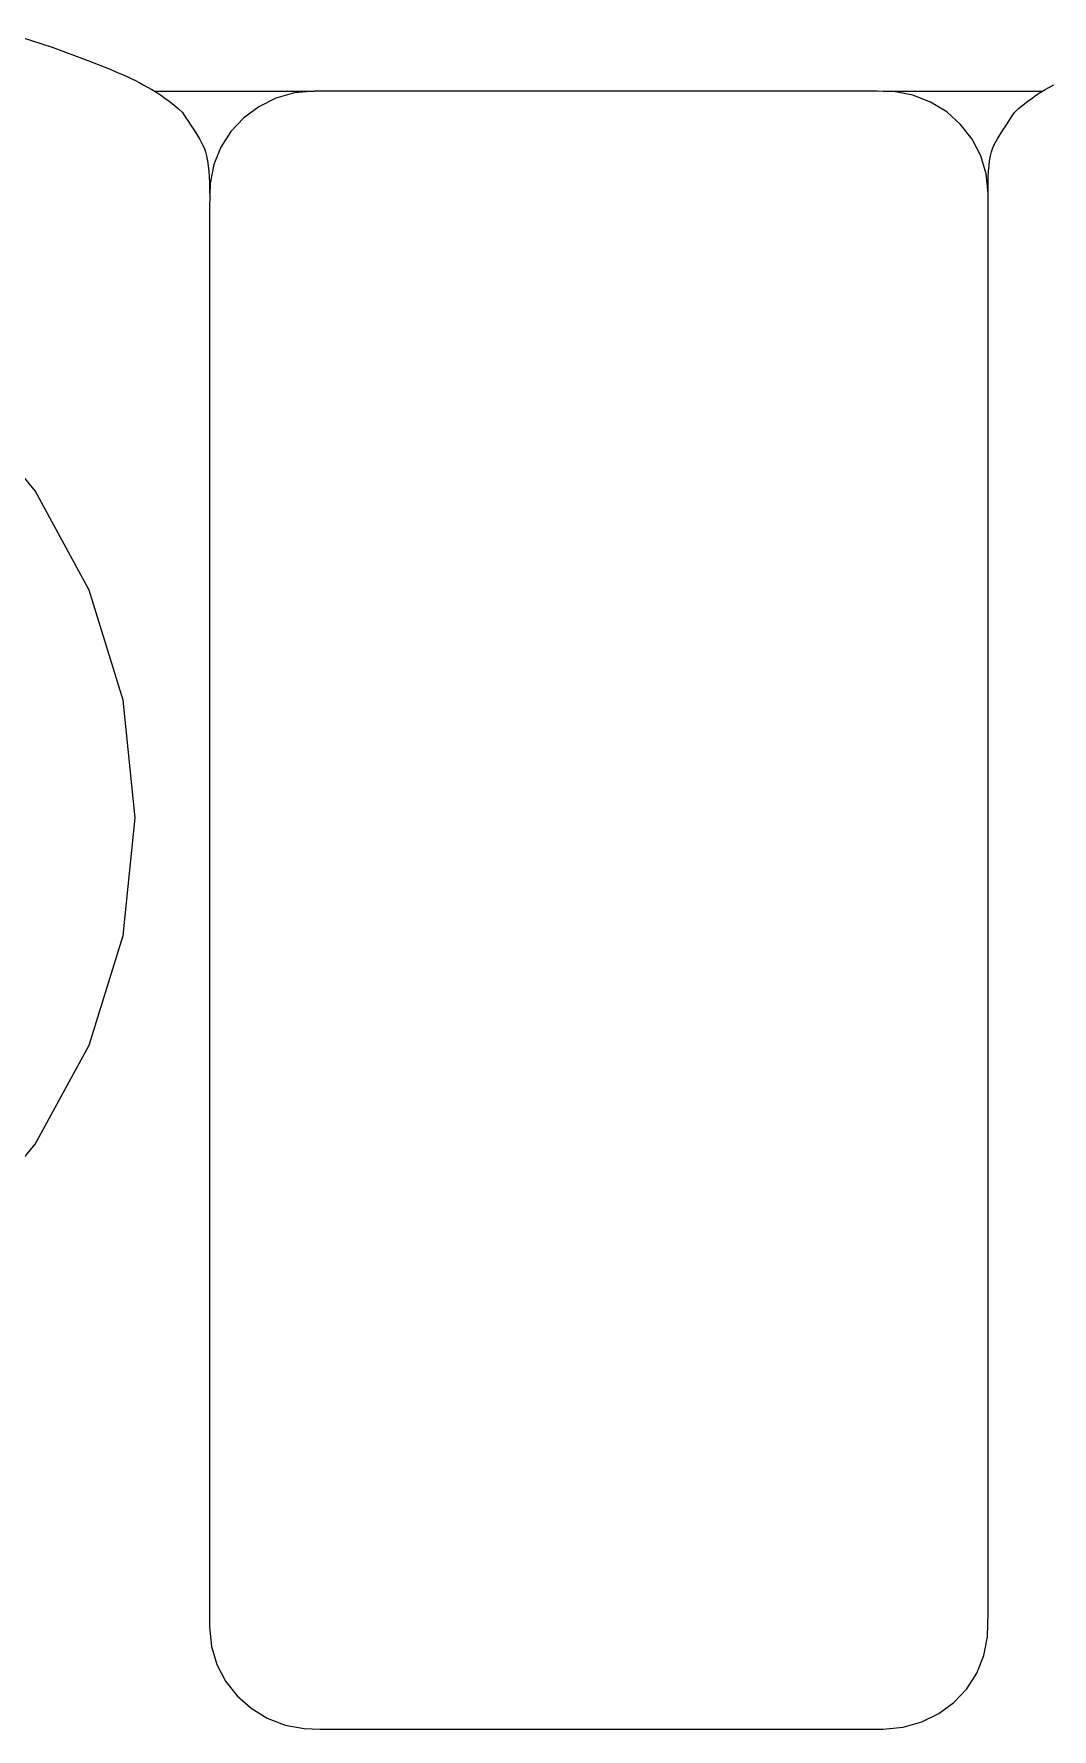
# Model space of a CAD drawing. Extents: x 1 to 47.7, y 0.2 to 35.
# Drawn here: x 34.6094 to 34.9009, y 10.9713 to 11.4564 of the extents above; entities that cross this region are included whole.
import ezdxf

# ---------------------------------------------------------------- set-up
doc = ezdxf.new("R2010")
doc.units = 0
doc.header["$MEASUREMENT"] = 0
for name, color, linetype in [('5_1___24__TARGET_LEDS___12', 7, 'CONTINUOUS'), ('6_2___8__INDEPENDENT_INPUT', 7, 'CONTINUOUS'), ('6_3___8__OPTOISO_INDEPENDE', 7, 'CONTINUOUS'), ('6_4___24__OPTOISO_INDEPEND', 7, 'CONTINUOUS'), ('6_5___8__INDEPENDENT_INPUT', 7, 'CONTINUOUS'), ('6_6___8__INDEPENDENT_INPUT', 7, 'CONTINUOUS'), ('6_7___8__OPTOISO_INDEPENDE', 7, 'CONTINUOUS'), ('6_8___8__OPTOISO_INDEPENDE', 7, 'CONTINUOUS')]:
    doc.layers.add(name, color=color, linetype=linetype)

msp = doc.modelspace()

# ---------------------------------------------------------------- linework, layer by layer
at = {"layer": '5_1___24__TARGET_LEDS___12'}
for points in [[(34.60278, 11.45641), (34.61456, 11.45259), (34.62484, 11.44878), (34.63116, 11.4463), (34.63266, 11.44568), (34.63399, 11.44512), (34.63519, 11.44459), (34.6363, 11.44408), (34.63736, 11.44357), (34.63842, 11.44305), (34.63951, 11.44248), (34.64068, 11.44187), (34.64191, 11.4412), (34.64315, 11.44049), (34.64437, 11.43974), (34.64561, 11.43893), (34.64685, 11.43806), (34.64811, 11.43713), (34.64939, 11.43614), (34.6507, 11.43508), (34.65193, 11.43392), (34.65272, 11.43267), (34.65355, 11.43141), (34.65439, 11.43014), (34.65523, 11.42887), (34.65603, 11.4276), (34.65679, 11.42634), (34.65748, 11.42508), (34.65807, 11.42384), (34.6585, 11.4227), (34.65881, 11.42147), (34.65906, 11.4201), (34.65927, 11.41862), (34.65943, 11.41706), (34.65954, 11.41546), (34.65962, 11.41385), (34.65967, 11.41229), (34.65968, 11.41079)], [(34.64413, 11.44003), (34.68968, 11.44003)], [(34.85254, 11.44003), (34.89808, 11.44003)], [(34.88253, 11.41079), (34.88253, 11.41229), (34.88255, 11.41385), (34.8826, 11.41546), (34.88268, 11.41706), (34.8828, 11.41862), (34.88297, 11.4201), (34.8832, 11.42147), (34.88349, 11.4227), (34.88391, 11.42384), (34.88451, 11.42508), (34.8852, 11.42634), (34.88596, 11.4276), (34.88676, 11.42887), (34.8876, 11.43014), (34.88844, 11.43141), (34.88927, 11.43267), (34.89006, 11.43392), (34.89129, 11.43508), (34.8926, 11.43614), (34.89388, 11.43713), (34.89514, 11.43806), (34.89638, 11.43893), (34.89762, 11.43974), (34.89884, 11.44049), (34.90008, 11.4412), (34.90131, 11.44187)], [(34.58933, 11.11392), (34.60976, 11.13865), (34.62518, 11.16703), (34.63493, 11.19839), (34.63833, 11.23208), (34.63493, 11.26578), (34.62518, 11.2972), (34.60976, 11.32564), (34.58933, 11.35043)]]:
    msp.add_lwpolyline(points, dxfattribs=at)
msp.add_lwpolyline([(34.88252, 11.41079), (34.88198, 11.41635), (34.88043, 11.42156), (34.87796, 11.42631), (34.87468, 11.43052), (34.87068, 11.43408), (34.86607, 11.43689), (34.86095, 11.43886), (34.85542, 11.4399), (34.85091, 11.44003), (34.83911, 11.44003), (34.81856, 11.44003), (34.79244, 11.44003), (34.76393, 11.44003), (34.73622, 11.44003), (34.71249, 11.44003), (34.69591, 11.44003), (34.68968, 11.44003), (34.68398, 11.4395), (34.67864, 11.43799), (34.67376, 11.43558), (34.66945, 11.43238), (34.66579, 11.42849), (34.6629, 11.424), (34.66088, 11.419), (34.65981, 11.41361), (34.65968, 11.40669), (34.65968, 11.37697), (34.65968, 11.32519), (34.65968, 11.25939), (34.65968, 11.18757), (34.65968, 11.11776), (34.65968, 11.05797), (34.65968, 11.01622), (34.65968, 11.00052), (34.66022, 10.99496), (34.66178, 10.98975), (34.66425, 10.985), (34.66753, 10.98079), (34.67153, 10.97723), (34.67614, 10.97442), (34.68126, 10.97245), (34.68679, 10.97141), (34.6913, 10.97128), (34.70311, 10.97128), (34.72366, 10.97128), (34.74978, 10.97128), (34.77828, 10.97128), (34.806, 10.97128), (34.82973, 10.97128), (34.8463, 10.97128), (34.85254, 10.97128), (34.85823, 10.97181), (34.86357, 10.97332), (34.86845, 10.97573), (34.87276, 10.97893), (34.87641, 10.98282), (34.8793, 10.98731), (34.88133, 10.99231), (34.88239, 10.9977), (34.88252, 11.00461), (34.88252, 11.03434), (34.88252, 11.08611), (34.88252, 11.15192), (34.88252, 11.22373), (34.88252, 11.29354), (34.88252, 11.35333), (34.88252, 11.39509)], close=True, dxfattribs=at)
at = {"layer": '6_2___8__INDEPENDENT_INPUT'}
for points in [[(34.60278, 11.45641), (34.61456, 11.45259), (34.62484, 11.44878), (34.63116, 11.4463), (34.63266, 11.44568), (34.63399, 11.44512), (34.63519, 11.44459), (34.6363, 11.44408), (34.63736, 11.44357), (34.63842, 11.44305), (34.63951, 11.44248), (34.64068, 11.44187), (34.64191, 11.4412), (34.64315, 11.44049), (34.64437, 11.43974), (34.64561, 11.43893), (34.64685, 11.43806), (34.64811, 11.43713), (34.64939, 11.43614), (34.6507, 11.43508), (34.65193, 11.43392), (34.65272, 11.43267), (34.65355, 11.43141), (34.65439, 11.43014), (34.65523, 11.42887), (34.65603, 11.4276), (34.65679, 11.42634), (34.65748, 11.42508), (34.65807, 11.42384), (34.6585, 11.4227), (34.65881, 11.42147), (34.65906, 11.4201), (34.65927, 11.41862), (34.65943, 11.41706), (34.65954, 11.41546), (34.65962, 11.41385), (34.65967, 11.41229), (34.65968, 11.41079)], [(34.64413, 11.44003), (34.68968, 11.44003)], [(34.85254, 11.44003), (34.89808, 11.44003)], [(34.88253, 11.41079), (34.88253, 11.41229), (34.88255, 11.41385), (34.8826, 11.41546), (34.88268, 11.41706), (34.8828, 11.41862), (34.88297, 11.4201), (34.8832, 11.42147), (34.88349, 11.4227), (34.88391, 11.42384), (34.88451, 11.42508), (34.8852, 11.42634), (34.88596, 11.4276), (34.88676, 11.42887), (34.8876, 11.43014), (34.88844, 11.43141), (34.88927, 11.43267), (34.89006, 11.43392), (34.89129, 11.43508), (34.8926, 11.43614), (34.89388, 11.43713), (34.89514, 11.43806), (34.89638, 11.43893), (34.89762, 11.43974), (34.89884, 11.44049), (34.90008, 11.4412), (34.90131, 11.44187)], [(34.58933, 11.11392), (34.60976, 11.13865), (34.62518, 11.16703), (34.63493, 11.19839), (34.63833, 11.23208), (34.63493, 11.26578), (34.62518, 11.2972), (34.60976, 11.32564), (34.58933, 11.35043)]]:
    msp.add_lwpolyline(points, dxfattribs=at)
msp.add_lwpolyline([(34.88252, 11.41079), (34.88198, 11.41635), (34.88043, 11.42156), (34.87796, 11.42631), (34.87468, 11.43052), (34.87068, 11.43408), (34.86607, 11.43689), (34.86095, 11.43886), (34.85542, 11.4399), (34.85091, 11.44003), (34.83911, 11.44003), (34.81856, 11.44003), (34.79244, 11.44003), (34.76393, 11.44003), (34.73622, 11.44003), (34.71249, 11.44003), (34.69591, 11.44003), (34.68968, 11.44003), (34.68398, 11.4395), (34.67864, 11.43799), (34.67376, 11.43558), (34.66945, 11.43238), (34.66579, 11.42849), (34.6629, 11.424), (34.66088, 11.419), (34.65981, 11.41361), (34.65968, 11.40669), (34.65968, 11.37697), (34.65968, 11.32519), (34.65968, 11.25939), (34.65968, 11.18757), (34.65968, 11.11776), (34.65968, 11.05797), (34.65968, 11.01622), (34.65968, 11.00052), (34.66022, 10.99496), (34.66178, 10.98975), (34.66425, 10.985), (34.66753, 10.98079), (34.67153, 10.97723), (34.67614, 10.97442), (34.68126, 10.97245), (34.68679, 10.97141), (34.6913, 10.97128), (34.70311, 10.97128), (34.72366, 10.97128), (34.74978, 10.97128), (34.77828, 10.97128), (34.806, 10.97128), (34.82973, 10.97128), (34.8463, 10.97128), (34.85254, 10.97128), (34.85823, 10.97181), (34.86357, 10.97332), (34.86845, 10.97573), (34.87276, 10.97893), (34.87641, 10.98282), (34.8793, 10.98731), (34.88133, 10.99231), (34.88239, 10.9977), (34.88252, 11.00461), (34.88252, 11.03434), (34.88252, 11.08611), (34.88252, 11.15192), (34.88252, 11.22373), (34.88252, 11.29354), (34.88252, 11.35333), (34.88252, 11.39509)], close=True, dxfattribs=at)
at = {"layer": '6_3___8__OPTOISO_INDEPENDE'}
for points in [[(34.60278, 11.45641), (34.61456, 11.45259), (34.62484, 11.44878), (34.63116, 11.4463), (34.63266, 11.44568), (34.63399, 11.44512), (34.63519, 11.44459), (34.6363, 11.44408), (34.63736, 11.44357), (34.63842, 11.44305), (34.63951, 11.44248), (34.64068, 11.44187), (34.64191, 11.4412), (34.64315, 11.44049), (34.64437, 11.43974), (34.64561, 11.43893), (34.64685, 11.43806), (34.64811, 11.43713), (34.64939, 11.43614), (34.6507, 11.43508), (34.65193, 11.43392), (34.65272, 11.43267), (34.65355, 11.43141), (34.65439, 11.43014), (34.65523, 11.42887), (34.65603, 11.4276), (34.65679, 11.42634), (34.65748, 11.42508), (34.65807, 11.42384), (34.6585, 11.4227), (34.65881, 11.42147), (34.65906, 11.4201), (34.65927, 11.41862), (34.65943, 11.41706), (34.65954, 11.41546), (34.65962, 11.41385), (34.65967, 11.41229), (34.65968, 11.41079)], [(34.64413, 11.44003), (34.68968, 11.44003)], [(34.85254, 11.44003), (34.89808, 11.44003)], [(34.88253, 11.41079), (34.88253, 11.41229), (34.88255, 11.41385), (34.8826, 11.41546), (34.88268, 11.41706), (34.8828, 11.41862), (34.88297, 11.4201), (34.8832, 11.42147), (34.88349, 11.4227), (34.88391, 11.42384), (34.88451, 11.42508), (34.8852, 11.42634), (34.88596, 11.4276), (34.88676, 11.42887), (34.8876, 11.43014), (34.88844, 11.43141), (34.88927, 11.43267), (34.89006, 11.43392), (34.89129, 11.43508), (34.8926, 11.43614), (34.89388, 11.43713), (34.89514, 11.43806), (34.89638, 11.43893), (34.89762, 11.43974), (34.89884, 11.44049), (34.90008, 11.4412), (34.90131, 11.44187)], [(34.58933, 11.11392), (34.60976, 11.13865), (34.62518, 11.16703), (34.63493, 11.19839), (34.63833, 11.23208), (34.63493, 11.26578), (34.62518, 11.2972), (34.60976, 11.32564), (34.58933, 11.35043)]]:
    msp.add_lwpolyline(points, dxfattribs=at)
msp.add_lwpolyline([(34.88252, 11.41079), (34.88198, 11.41635), (34.88043, 11.42156), (34.87796, 11.42631), (34.87468, 11.43052), (34.87068, 11.43408), (34.86607, 11.43689), (34.86095, 11.43886), (34.85542, 11.4399), (34.85091, 11.44003), (34.83911, 11.44003), (34.81856, 11.44003), (34.79244, 11.44003), (34.76393, 11.44003), (34.73622, 11.44003), (34.71249, 11.44003), (34.69591, 11.44003), (34.68968, 11.44003), (34.68398, 11.4395), (34.67864, 11.43799), (34.67376, 11.43558), (34.66945, 11.43238), (34.66579, 11.42849), (34.6629, 11.424), (34.66088, 11.419), (34.65981, 11.41361), (34.65968, 11.40669), (34.65968, 11.37697), (34.65968, 11.32519), (34.65968, 11.25939), (34.65968, 11.18757), (34.65968, 11.11776), (34.65968, 11.05797), (34.65968, 11.01622), (34.65968, 11.00052), (34.66022, 10.99496), (34.66178, 10.98975), (34.66425, 10.985), (34.66753, 10.98079), (34.67153, 10.97723), (34.67614, 10.97442), (34.68126, 10.97245), (34.68679, 10.97141), (34.6913, 10.97128), (34.70311, 10.97128), (34.72366, 10.97128), (34.74978, 10.97128), (34.77828, 10.97128), (34.806, 10.97128), (34.82973, 10.97128), (34.8463, 10.97128), (34.85254, 10.97128), (34.85823, 10.97181), (34.86357, 10.97332), (34.86845, 10.97573), (34.87276, 10.97893), (34.87641, 10.98282), (34.8793, 10.98731), (34.88133, 10.99231), (34.88239, 10.9977), (34.88252, 11.00461), (34.88252, 11.03434), (34.88252, 11.08611), (34.88252, 11.15192), (34.88252, 11.22373), (34.88252, 11.29354), (34.88252, 11.35333), (34.88252, 11.39509)], close=True, dxfattribs=at)
at = {"layer": '6_4___24__OPTOISO_INDEPEND'}
for points in [[(34.60278, 11.45641), (34.61456, 11.45259), (34.62484, 11.44878), (34.63116, 11.4463), (34.63266, 11.44568), (34.63399, 11.44512), (34.63519, 11.44459), (34.6363, 11.44408), (34.63736, 11.44357), (34.63842, 11.44305), (34.63951, 11.44248), (34.64068, 11.44187), (34.64191, 11.4412), (34.64315, 11.44049), (34.64437, 11.43974), (34.64561, 11.43893), (34.64685, 11.43806), (34.64811, 11.43713), (34.64939, 11.43614), (34.6507, 11.43508), (34.65193, 11.43392), (34.65272, 11.43267), (34.65355, 11.43141), (34.65439, 11.43014), (34.65523, 11.42887), (34.65603, 11.4276), (34.65679, 11.42634), (34.65748, 11.42508), (34.65807, 11.42384), (34.6585, 11.4227), (34.65881, 11.42147), (34.65906, 11.4201), (34.65927, 11.41862), (34.65943, 11.41706), (34.65954, 11.41546), (34.65962, 11.41385), (34.65967, 11.41229), (34.65968, 11.41079)], [(34.64413, 11.44003), (34.68968, 11.44003)], [(34.85254, 11.44003), (34.89808, 11.44003)], [(34.88253, 11.41079), (34.88253, 11.41229), (34.88255, 11.41385), (34.8826, 11.41546), (34.88268, 11.41706), (34.8828, 11.41862), (34.88297, 11.4201), (34.8832, 11.42147), (34.88349, 11.4227), (34.88391, 11.42384), (34.88451, 11.42508), (34.8852, 11.42634), (34.88596, 11.4276), (34.88676, 11.42887), (34.8876, 11.43014), (34.88844, 11.43141), (34.88927, 11.43267), (34.89006, 11.43392), (34.89129, 11.43508), (34.8926, 11.43614), (34.89388, 11.43713), (34.89514, 11.43806), (34.89638, 11.43893), (34.89762, 11.43974), (34.89884, 11.44049), (34.90008, 11.4412), (34.90131, 11.44187)], [(34.58933, 11.11392), (34.60976, 11.13865), (34.62518, 11.16703), (34.63493, 11.19839), (34.63833, 11.23208), (34.63493, 11.26578), (34.62518, 11.2972), (34.60976, 11.32564), (34.58933, 11.35043)]]:
    msp.add_lwpolyline(points, dxfattribs=at)
msp.add_lwpolyline([(34.88252, 11.41079), (34.88198, 11.41635), (34.88043, 11.42156), (34.87796, 11.42631), (34.87468, 11.43052), (34.87068, 11.43408), (34.86607, 11.43689), (34.86095, 11.43886), (34.85542, 11.4399), (34.85091, 11.44003), (34.83911, 11.44003), (34.81856, 11.44003), (34.79244, 11.44003), (34.76393, 11.44003), (34.73622, 11.44003), (34.71249, 11.44003), (34.69591, 11.44003), (34.68968, 11.44003), (34.68398, 11.4395), (34.67864, 11.43799), (34.67376, 11.43558), (34.66945, 11.43238), (34.66579, 11.42849), (34.6629, 11.424), (34.66088, 11.419), (34.65981, 11.41361), (34.65968, 11.40669), (34.65968, 11.37697), (34.65968, 11.32519), (34.65968, 11.25939), (34.65968, 11.18757), (34.65968, 11.11776), (34.65968, 11.05797), (34.65968, 11.01622), (34.65968, 11.00052), (34.66022, 10.99496), (34.66178, 10.98975), (34.66425, 10.985), (34.66753, 10.98079), (34.67153, 10.97723), (34.67614, 10.97442), (34.68126, 10.97245), (34.68679, 10.97141), (34.6913, 10.97128), (34.70311, 10.97128), (34.72366, 10.97128), (34.74978, 10.97128), (34.77828, 10.97128), (34.806, 10.97128), (34.82973, 10.97128), (34.8463, 10.97128), (34.85254, 10.97128), (34.85823, 10.97181), (34.86357, 10.97332), (34.86845, 10.97573), (34.87276, 10.97893), (34.87641, 10.98282), (34.8793, 10.98731), (34.88133, 10.99231), (34.88239, 10.9977), (34.88252, 11.00461), (34.88252, 11.03434), (34.88252, 11.08611), (34.88252, 11.15192), (34.88252, 11.22373), (34.88252, 11.29354), (34.88252, 11.35333), (34.88252, 11.39509)], close=True, dxfattribs=at)
at = {"layer": '6_5___8__INDEPENDENT_INPUT'}
for points in [[(34.60278, 11.45641), (34.61456, 11.45259), (34.62484, 11.44878), (34.63116, 11.4463), (34.63266, 11.44568), (34.63399, 11.44512), (34.63519, 11.44459), (34.6363, 11.44408), (34.63736, 11.44357), (34.63842, 11.44305), (34.63951, 11.44248), (34.64068, 11.44187), (34.64191, 11.4412), (34.64315, 11.44049), (34.64437, 11.43974), (34.64561, 11.43893), (34.64685, 11.43806), (34.64811, 11.43713), (34.64939, 11.43614), (34.6507, 11.43508), (34.65193, 11.43392), (34.65272, 11.43267), (34.65355, 11.43141), (34.65439, 11.43014), (34.65523, 11.42887), (34.65603, 11.4276), (34.65679, 11.42634), (34.65748, 11.42508), (34.65807, 11.42384), (34.6585, 11.4227), (34.65881, 11.42147), (34.65906, 11.4201), (34.65927, 11.41862), (34.65943, 11.41706), (34.65954, 11.41546), (34.65962, 11.41385), (34.65967, 11.41229), (34.65968, 11.41079)], [(34.64413, 11.44003), (34.68968, 11.44003)], [(34.85254, 11.44003), (34.89808, 11.44003)], [(34.88253, 11.41079), (34.88253, 11.41229), (34.88255, 11.41385), (34.8826, 11.41546), (34.88268, 11.41706), (34.8828, 11.41862), (34.88297, 11.4201), (34.8832, 11.42147), (34.88349, 11.4227), (34.88391, 11.42384), (34.88451, 11.42508), (34.8852, 11.42634), (34.88596, 11.4276), (34.88676, 11.42887), (34.8876, 11.43014), (34.88844, 11.43141), (34.88927, 11.43267), (34.89006, 11.43392), (34.89129, 11.43508), (34.8926, 11.43614), (34.89388, 11.43713), (34.89514, 11.43806), (34.89638, 11.43893), (34.89762, 11.43974), (34.89884, 11.44049), (34.90008, 11.4412), (34.90131, 11.44187)], [(34.58933, 11.11392), (34.60976, 11.13865), (34.62518, 11.16703), (34.63493, 11.19839), (34.63833, 11.23208), (34.63493, 11.26578), (34.62518, 11.2972), (34.60976, 11.32564), (34.58933, 11.35043)]]:
    msp.add_lwpolyline(points, dxfattribs=at)
msp.add_lwpolyline([(34.88252, 11.41079), (34.88198, 11.41635), (34.88043, 11.42156), (34.87796, 11.42631), (34.87468, 11.43052), (34.87068, 11.43408), (34.86607, 11.43689), (34.86095, 11.43886), (34.85542, 11.4399), (34.85091, 11.44003), (34.83911, 11.44003), (34.81856, 11.44003), (34.79244, 11.44003), (34.76393, 11.44003), (34.73622, 11.44003), (34.71249, 11.44003), (34.69591, 11.44003), (34.68968, 11.44003), (34.68398, 11.4395), (34.67864, 11.43799), (34.67376, 11.43558), (34.66945, 11.43238), (34.66579, 11.42849), (34.6629, 11.424), (34.66088, 11.419), (34.65981, 11.41361), (34.65968, 11.40669), (34.65968, 11.37697), (34.65968, 11.32519), (34.65968, 11.25939), (34.65968, 11.18757), (34.65968, 11.11776), (34.65968, 11.05797), (34.65968, 11.01622), (34.65968, 11.00052), (34.66022, 10.99496), (34.66178, 10.98975), (34.66425, 10.985), (34.66753, 10.98079), (34.67153, 10.97723), (34.67614, 10.97442), (34.68126, 10.97245), (34.68679, 10.97141), (34.6913, 10.97128), (34.70311, 10.97128), (34.72366, 10.97128), (34.74978, 10.97128), (34.77828, 10.97128), (34.806, 10.97128), (34.82973, 10.97128), (34.8463, 10.97128), (34.85254, 10.97128), (34.85823, 10.97181), (34.86357, 10.97332), (34.86845, 10.97573), (34.87276, 10.97893), (34.87641, 10.98282), (34.8793, 10.98731), (34.88133, 10.99231), (34.88239, 10.9977), (34.88252, 11.00461), (34.88252, 11.03434), (34.88252, 11.08611), (34.88252, 11.15192), (34.88252, 11.22373), (34.88252, 11.29354), (34.88252, 11.35333), (34.88252, 11.39509)], close=True, dxfattribs=at)
at = {"layer": '6_6___8__INDEPENDENT_INPUT'}
for points in [[(34.60278, 11.45641), (34.61456, 11.45259), (34.62484, 11.44878), (34.63116, 11.4463), (34.63266, 11.44568), (34.63399, 11.44512), (34.63519, 11.44459), (34.6363, 11.44408), (34.63736, 11.44357), (34.63842, 11.44305), (34.63951, 11.44248), (34.64068, 11.44187), (34.64191, 11.4412), (34.64315, 11.44049), (34.64437, 11.43974), (34.64561, 11.43893), (34.64685, 11.43806), (34.64811, 11.43713), (34.64939, 11.43614), (34.6507, 11.43508), (34.65193, 11.43392), (34.65272, 11.43267), (34.65355, 11.43141), (34.65439, 11.43014), (34.65523, 11.42887), (34.65603, 11.4276), (34.65679, 11.42634), (34.65748, 11.42508), (34.65807, 11.42384), (34.6585, 11.4227), (34.65881, 11.42147), (34.65906, 11.4201), (34.65927, 11.41862), (34.65943, 11.41706), (34.65954, 11.41546), (34.65962, 11.41385), (34.65967, 11.41229), (34.65968, 11.41079)], [(34.64413, 11.44003), (34.68968, 11.44003)], [(34.85254, 11.44003), (34.89808, 11.44003)], [(34.88253, 11.41079), (34.88253, 11.41229), (34.88255, 11.41385), (34.8826, 11.41546), (34.88268, 11.41706), (34.8828, 11.41862), (34.88297, 11.4201), (34.8832, 11.42147), (34.88349, 11.4227), (34.88391, 11.42384), (34.88451, 11.42508), (34.8852, 11.42634), (34.88596, 11.4276), (34.88676, 11.42887), (34.8876, 11.43014), (34.88844, 11.43141), (34.88927, 11.43267), (34.89006, 11.43392), (34.89129, 11.43508), (34.8926, 11.43614), (34.89388, 11.43713), (34.89514, 11.43806), (34.89638, 11.43893), (34.89762, 11.43974), (34.89884, 11.44049), (34.90008, 11.4412), (34.90131, 11.44187)], [(34.58933, 11.11392), (34.60976, 11.13865), (34.62518, 11.16703), (34.63493, 11.19839), (34.63833, 11.23208), (34.63493, 11.26578), (34.62518, 11.2972), (34.60976, 11.32564), (34.58933, 11.35043)]]:
    msp.add_lwpolyline(points, dxfattribs=at)
msp.add_lwpolyline([(34.88252, 11.41079), (34.88198, 11.41635), (34.88043, 11.42156), (34.87796, 11.42631), (34.87468, 11.43052), (34.87068, 11.43408), (34.86607, 11.43689), (34.86095, 11.43886), (34.85542, 11.4399), (34.85091, 11.44003), (34.83911, 11.44003), (34.81856, 11.44003), (34.79244, 11.44003), (34.76393, 11.44003), (34.73622, 11.44003), (34.71249, 11.44003), (34.69591, 11.44003), (34.68968, 11.44003), (34.68398, 11.4395), (34.67864, 11.43799), (34.67376, 11.43558), (34.66945, 11.43238), (34.66579, 11.42849), (34.6629, 11.424), (34.66088, 11.419), (34.65981, 11.41361), (34.65968, 11.40669), (34.65968, 11.37697), (34.65968, 11.32519), (34.65968, 11.25939), (34.65968, 11.18757), (34.65968, 11.11776), (34.65968, 11.05797), (34.65968, 11.01622), (34.65968, 11.00052), (34.66022, 10.99496), (34.66178, 10.98975), (34.66425, 10.985), (34.66753, 10.98079), (34.67153, 10.97723), (34.67614, 10.97442), (34.68126, 10.97245), (34.68679, 10.97141), (34.6913, 10.97128), (34.70311, 10.97128), (34.72366, 10.97128), (34.74978, 10.97128), (34.77828, 10.97128), (34.806, 10.97128), (34.82973, 10.97128), (34.8463, 10.97128), (34.85254, 10.97128), (34.85823, 10.97181), (34.86357, 10.97332), (34.86845, 10.97573), (34.87276, 10.97893), (34.87641, 10.98282), (34.8793, 10.98731), (34.88133, 10.99231), (34.88239, 10.9977), (34.88252, 11.00461), (34.88252, 11.03434), (34.88252, 11.08611), (34.88252, 11.15192), (34.88252, 11.22373), (34.88252, 11.29354), (34.88252, 11.35333), (34.88252, 11.39509)], close=True, dxfattribs=at)
at = {"layer": '6_7___8__OPTOISO_INDEPENDE'}
for points in [[(34.60278, 11.45641), (34.61456, 11.45259), (34.62484, 11.44878), (34.63116, 11.4463), (34.63266, 11.44568), (34.63399, 11.44512), (34.63519, 11.44459), (34.6363, 11.44408), (34.63736, 11.44357), (34.63842, 11.44305), (34.63951, 11.44248), (34.64068, 11.44187), (34.64191, 11.4412), (34.64315, 11.44049), (34.64437, 11.43974), (34.64561, 11.43893), (34.64685, 11.43806), (34.64811, 11.43713), (34.64939, 11.43614), (34.6507, 11.43508), (34.65193, 11.43392), (34.65272, 11.43267), (34.65355, 11.43141), (34.65439, 11.43014), (34.65523, 11.42887), (34.65603, 11.4276), (34.65679, 11.42634), (34.65748, 11.42508), (34.65807, 11.42384), (34.6585, 11.4227), (34.65881, 11.42147), (34.65906, 11.4201), (34.65927, 11.41862), (34.65943, 11.41706), (34.65954, 11.41546), (34.65962, 11.41385), (34.65967, 11.41229), (34.65968, 11.41079)], [(34.64413, 11.44003), (34.68968, 11.44003)], [(34.85254, 11.44003), (34.89808, 11.44003)], [(34.88253, 11.41079), (34.88253, 11.41229), (34.88255, 11.41385), (34.8826, 11.41546), (34.88268, 11.41706), (34.8828, 11.41862), (34.88297, 11.4201), (34.8832, 11.42147), (34.88349, 11.4227), (34.88391, 11.42384), (34.88451, 11.42508), (34.8852, 11.42634), (34.88596, 11.4276), (34.88676, 11.42887), (34.8876, 11.43014), (34.88844, 11.43141), (34.88927, 11.43267), (34.89006, 11.43392), (34.89129, 11.43508), (34.8926, 11.43614), (34.89388, 11.43713), (34.89514, 11.43806), (34.89638, 11.43893), (34.89762, 11.43974), (34.89884, 11.44049), (34.90008, 11.4412), (34.90131, 11.44187)], [(34.58933, 11.11392), (34.60976, 11.13865), (34.62518, 11.16703), (34.63493, 11.19839), (34.63833, 11.23208), (34.63493, 11.26578), (34.62518, 11.2972), (34.60976, 11.32564), (34.58933, 11.35043)]]:
    msp.add_lwpolyline(points, dxfattribs=at)
msp.add_lwpolyline([(34.88252, 11.41079), (34.88198, 11.41635), (34.88043, 11.42156), (34.87796, 11.42631), (34.87468, 11.43052), (34.87068, 11.43408), (34.86607, 11.43689), (34.86095, 11.43886), (34.85542, 11.4399), (34.85091, 11.44003), (34.83911, 11.44003), (34.81856, 11.44003), (34.79244, 11.44003), (34.76393, 11.44003), (34.73622, 11.44003), (34.71249, 11.44003), (34.69591, 11.44003), (34.68968, 11.44003), (34.68398, 11.4395), (34.67864, 11.43799), (34.67376, 11.43558), (34.66945, 11.43238), (34.66579, 11.42849), (34.6629, 11.424), (34.66088, 11.419), (34.65981, 11.41361), (34.65968, 11.40669), (34.65968, 11.37697), (34.65968, 11.32519), (34.65968, 11.25939), (34.65968, 11.18757), (34.65968, 11.11776), (34.65968, 11.05797), (34.65968, 11.01622), (34.65968, 11.00052), (34.66022, 10.99496), (34.66178, 10.98975), (34.66425, 10.985), (34.66753, 10.98079), (34.67153, 10.97723), (34.67614, 10.97442), (34.68126, 10.97245), (34.68679, 10.97141), (34.6913, 10.97128), (34.70311, 10.97128), (34.72366, 10.97128), (34.74978, 10.97128), (34.77828, 10.97128), (34.806, 10.97128), (34.82973, 10.97128), (34.8463, 10.97128), (34.85254, 10.97128), (34.85823, 10.97181), (34.86357, 10.97332), (34.86845, 10.97573), (34.87276, 10.97893), (34.87641, 10.98282), (34.8793, 10.98731), (34.88133, 10.99231), (34.88239, 10.9977), (34.88252, 11.00461), (34.88252, 11.03434), (34.88252, 11.08611), (34.88252, 11.15192), (34.88252, 11.22373), (34.88252, 11.29354), (34.88252, 11.35333), (34.88252, 11.39509)], close=True, dxfattribs=at)
at = {"layer": '6_8___8__OPTOISO_INDEPENDE'}
for points in [[(34.60278, 11.45641), (34.61456, 11.45259), (34.62484, 11.44878), (34.63116, 11.4463), (34.63266, 11.44568), (34.63399, 11.44512), (34.63519, 11.44459), (34.6363, 11.44408), (34.63736, 11.44357), (34.63842, 11.44305), (34.63951, 11.44248), (34.64068, 11.44187), (34.64191, 11.4412), (34.64315, 11.44049), (34.64437, 11.43974), (34.64561, 11.43893), (34.64685, 11.43806), (34.64811, 11.43713), (34.64939, 11.43614), (34.6507, 11.43508), (34.65193, 11.43392), (34.65272, 11.43267), (34.65355, 11.43141), (34.65439, 11.43014), (34.65523, 11.42887), (34.65603, 11.4276), (34.65679, 11.42634), (34.65748, 11.42508), (34.65807, 11.42384), (34.6585, 11.4227), (34.65881, 11.42147), (34.65906, 11.4201), (34.65927, 11.41862), (34.65943, 11.41706), (34.65954, 11.41546), (34.65962, 11.41385), (34.65967, 11.41229), (34.65968, 11.41079)], [(34.64413, 11.44003), (34.68968, 11.44003)], [(34.85254, 11.44003), (34.89808, 11.44003)], [(34.88253, 11.41079), (34.88253, 11.41229), (34.88255, 11.41385), (34.8826, 11.41546), (34.88268, 11.41706), (34.8828, 11.41862), (34.88297, 11.4201), (34.8832, 11.42147), (34.88349, 11.4227), (34.88391, 11.42384), (34.88451, 11.42508), (34.8852, 11.42634), (34.88596, 11.4276), (34.88676, 11.42887), (34.8876, 11.43014), (34.88844, 11.43141), (34.88927, 11.43267), (34.89006, 11.43392), (34.89129, 11.43508), (34.8926, 11.43614), (34.89388, 11.43713), (34.89514, 11.43806), (34.89638, 11.43893), (34.89762, 11.43974), (34.89884, 11.44049), (34.90008, 11.4412), (34.90131, 11.44187)], [(34.58933, 11.11392), (34.60976, 11.13865), (34.62518, 11.16703), (34.63493, 11.19839), (34.63833, 11.23208), (34.63493, 11.26578), (34.62518, 11.2972), (34.60976, 11.32564), (34.58933, 11.35043)]]:
    msp.add_lwpolyline(points, dxfattribs=at)
msp.add_lwpolyline([(34.88252, 11.41079), (34.88198, 11.41635), (34.88043, 11.42156), (34.87796, 11.42631), (34.87468, 11.43052), (34.87068, 11.43408), (34.86607, 11.43689), (34.86095, 11.43886), (34.85542, 11.4399), (34.85091, 11.44003), (34.83911, 11.44003), (34.81856, 11.44003), (34.79244, 11.44003), (34.76393, 11.44003), (34.73622, 11.44003), (34.71249, 11.44003), (34.69591, 11.44003), (34.68968, 11.44003), (34.68398, 11.4395), (34.67864, 11.43799), (34.67376, 11.43558), (34.66945, 11.43238), (34.66579, 11.42849), (34.6629, 11.424), (34.66088, 11.419), (34.65981, 11.41361), (34.65968, 11.40669), (34.65968, 11.37697), (34.65968, 11.32519), (34.65968, 11.25939), (34.65968, 11.18757), (34.65968, 11.11776), (34.65968, 11.05797), (34.65968, 11.01622), (34.65968, 11.00052), (34.66022, 10.99496), (34.66178, 10.98975), (34.66425, 10.985), (34.66753, 10.98079), (34.67153, 10.97723), (34.67614, 10.97442), (34.68126, 10.97245), (34.68679, 10.97141), (34.6913, 10.97128), (34.70311, 10.97128), (34.72366, 10.97128), (34.74978, 10.97128), (34.77828, 10.97128), (34.806, 10.97128), (34.82973, 10.97128), (34.8463, 10.97128), (34.85254, 10.97128), (34.85823, 10.97181), (34.86357, 10.97332), (34.86845, 10.97573), (34.87276, 10.97893), (34.87641, 10.98282), (34.8793, 10.98731), (34.88133, 10.99231), (34.88239, 10.9977), (34.88252, 11.00461), (34.88252, 11.03434), (34.88252, 11.08611), (34.88252, 11.15192), (34.88252, 11.22373), (34.88252, 11.29354), (34.88252, 11.35333), (34.88252, 11.39509)], close=True, dxfattribs=at)

doc.saveas('drawing.dxf')
